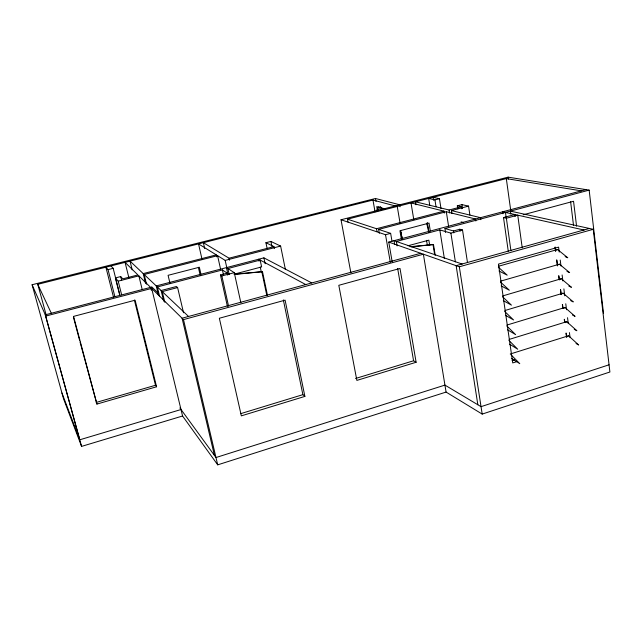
<?xml version="1.0" encoding="UTF-8"?>
<svg xmlns="http://www.w3.org/2000/svg" width="642" height="642" viewBox="0 0 642 642"><rect width="100%" height="100%" fill="white"/><g stroke="black" fill="none" stroke-linecap="round" stroke-linejoin="round"><path stroke-width="0.96" d="M563.861 308.481L564.021 307.983M565.666 322.645L565.891 322.083M567.456 336.697L568.09 335.886A8.258 4.013 71 0 1 568.547 335.766L578.651 344.979L576.026 343.518M560.233 279.591L560.835 278.909A8.354 4.165 72.9 0 1 561.285 278.732L571.46 287.311L568.82 286.059M378.002 210.825L380 206.652M376.477 211.066L378.499 206.885M558.516 264.785L558.981 264.376A8.386 4.197 73.4 0 1 559.439 264.191L569.623 272.601L566.982 271.405M562.199 293.699L562.673 293.322A8.33 4.125 72.4 0 1 563.122 293.169L573.282 301.909L570.65 300.6M556.71 250.059L557.12 249.722A8.418 4.237 73.9 0 1 557.569 249.521L567.777 257.763L565.129 256.623M411.458 246.905L433.486 244.53L435.228 255.331M564.158 307.839L564.495 307.622A8.306 4.093 71.9 0 1 564.944 307.478L575.088 316.386L572.455 315.021M234.563 274.471L262.49 271.67L267.433 295.159M566.043 321.955L566.3 321.811A8.282 4.053 71.5 0 1 566.75 321.682L576.877 330.742L574.245 329.33M128.922 277.89L125.07 262.377L137.918 274.945L122.758 278.829L120.688 276.574L115.375 277.93L118.2 281.148L138.849 275.859L151.681 288.418L182.569 416L217.71 464.848L446.086 392.077L482.19 414.09L609.9 372.007L593.248 229.306L510.382 211.106L510.791 214.067M609.057 364.8L481.035 406.659L444.938 385.104L215.985 457.529L179.872 407.911M517.492 361.414L512.725 362.923L498.473 264.103L558.588 247.122L559.214 252.089M512.196 360.387L514.098 359.785M512.34 360.451L514.242 359.857M510.27 353.999L568.547 335.766M509.146 339.425L566.75 321.682M240.614 413.681L302.88 394.661L304.894 396.395L241.344 415.856L219.347 318.247L285.104 300.159L304.894 396.395M355.54 378.499L413.576 360.772L416.128 362.265L400.006 268.468L338.807 285.305L356.864 380.409L416.128 362.265M507.068 325.021L564.944 307.478M400.086 206.764L399.749 204.79L375.482 198.498L32.1 284.735L63.55 398.826L81.582 446.399L182.569 416M504.973 310.503L563.122 293.161M61.953 393.016L79.769 439.794L181.044 409.524M502.863 295.866L561.285 278.732M96.156 402.454L155.516 385.264L156.576 386.773L96.926 404.083L80.049 342.042M500.736 281.108L559.439 264.191M498.569 266.229L557.569 249.521M392.166 261.784L388.747 242.082L459.327 266.783L593.248 229.306M589.396 228.464L456.133 265.668L477.841 404.749M32.1 284.735L45.831 316.041L151.681 288.418L183.492 319.612L423.383 254.208L446.086 392.077M420.743 253.285L182.079 318.223L214.436 455.411M445.572 232.476L444.946 228.528L453.485 230.951L459.841 229.25L462.513 229.988L467.496 262.594M508.255 251.183L503.513 217.558L514.852 214.524L515.117 216.49M397.101 245.91L396.339 241.48L439.81 229.9L450.901 233.102L462.513 229.988M503.513 217.558L506.369 218.224L517.749 215.174L522.227 247.876M523.198 214.789L573.547 201.267L576.564 226.161M407.991 245.766L428.848 240.164L429.65 245.1M388.747 242.082L586.042 189.623M444.946 228.528L589.163 190.128L603.528 313.4M234.121 274.174L261.623 266.928L260.162 260.082L227.87 268.541L229.194 274.567M183.532 312.766L177.609 287.56L162.249 291.596L164.817 302.294M227.677 275.121L227.244 273.163L220.423 274.945L221.859 275.932L234.282 272.665L240.87 302.831M350.893 272.89L341.022 219.765L385.513 234.707L390.641 233.359L391.997 241.24M457.778 208.802L457.321 205.841L461.983 204.621L468.556 206.122L469.896 215.046M79.769 439.794L45.301 314.829L150.621 287.375L151.327 290.296M311.771 282.937L263.902 257.851L156.247 285.915L158.582 295.625M348.012 222.108L347.474 219.171L376.517 228.721L443.951 211.146L444.256 213.112M415.992 204.766L415.502 201.797L449.087 209.998L461.413 206.788L461.71 208.762M227.244 273.163L222.405 269.961L157.338 286.95L159.665 296.62M379.318 233.351L378.62 229.403L446.31 211.732L475.529 219.01L475.826 220.984M451.928 213.545L451.47 210.584L468.556 206.122M146.52 284.165L144.169 274.495L217.582 255.677L225.182 260.395L280.618 246.071L285.417 269.616M204.694 248.518L203.378 242.692L229.05 258.204L273.949 246.616L274.351 248.574M341.022 219.765L508.127 177.152L589.163 190.128M347.474 219.171L506.313 178.604L581.387 190.867M132.18 269.849L130.029 261.133L143.206 273.588L216.298 254.874L216.731 256.824M267.144 248.598L265.916 242.716L270.892 241.44L280.618 246.071M429.771 205.344L428.663 198.442L434.939 199.887L439.449 198.731L441.006 208.61M46.2 315.094L37.766 284.326L372.97 200.047L397.246 206.459L400.078 223.199M113.482 297.11L105.89 267.2L108.041 269.624L113.177 268.324L119.749 294.437M409.917 246.697L433.486 244.53M234.218 274.142L262.49 271.67M584.092 230.029L502.67 211.796L502.951 213.778M439.449 198.731L433.125 197.303L433.591 200.256M457.321 205.841L461.413 206.788M451.47 210.584L480.529 217.678L480.818 219.652M443.951 211.146L411.024 202.944L413.785 219.628M461.1 221.883L463.026 222.389M385.072 208.899L376.75 206.596L377.44 210.544M378.62 229.403L390.641 233.359M462.216 264.055L394.019 240.678L394.702 244.618M265.916 242.716L273.949 246.616M499.027 271.02L507.18 275.153L498.353 267.168M501.177 285.891L509.323 290.208L500.503 282.063M305.761 284.567L258.622 259.232L259.039 261.198M503.304 300.641L511.441 305.143L502.59 296.789M505.414 315.27L513.552 319.957L504.7 311.442M507.509 329.771L515.638 334.642L506.803 325.976M216.298 254.874L198.538 243.904L202.061 259.464M509.587 344.16L517.709 349.208L508.881 340.396M511.642 358.437L519.763 363.653L510.944 354.689M234.282 272.665L226.441 267.618L227.934 274.423M177.609 287.56L176.398 286.517L161.118 290.521L163.67 301.17M144.169 274.495L188.555 316.466M157.924 292.872L151.592 286.733L152.298 289.638M110.962 265.924L113.177 268.324M37.766 284.326L51.32 313.256M45.301 314.829L81.582 446.399M96.926 404.083L73.565 316.394L135.117 300.199L156.576 386.773M73.405 317.108L79.544 340.124M108.041 269.624L114.902 296.724M120.688 276.574L121.659 280.466M118.2 281.148L121.619 294.758M115.375 277.93L119.757 295.304M134.379 300.063L155.516 385.264M138.849 275.859L142.171 289.406M143.206 273.588L145.573 283.299M169.929 283.09L168.092 275.314L199.349 267.233L200.906 274.062M183.492 319.612L217.71 464.848M198.37 267.353L200.143 275.113M220.423 274.945L227.388 306.274M222.405 269.961L223.488 274.856M217.582 255.677L220.615 269.343M221.859 275.932L228.576 306.178M229.05 258.204L229.483 260.162M225.182 260.395L226.907 268.204M261.888 272.08L266.839 295.601M260.259 267.008L261.31 271.991M263.902 257.851L265.138 263.734M283.347 299.902L302.88 394.661M270.892 241.44L271.903 246.343M372.97 200.047L375.04 211.804M376.517 228.721L377.031 231.666M381.412 207.47L381.749 209.444M385.513 234.707L390.328 262.337M380.57 206.804L381.091 209.765M375.482 198.498L375.995 201.452M397.647 268.444L413.576 360.772M401.226 232.187L401.563 234.169M401.9 236.144L402.237 238.118M400.584 230.446L402.077 239.265M401.443 239.61L399.942 230.759L429.033 223.103L430.309 230.984M427.371 222.702L428.96 232.524M427.091 222.975L428.527 231.826M426.906 223.432L427.379 226.377M426.545 240.365L427.347 245.284M433.085 244.915L434.674 254.754M439.81 229.9L444.36 258.509M434.939 199.887L436.038 206.812M446.31 211.732L448.63 226.538M459.327 266.783L482.19 414.09M453.485 230.951L453.79 232.918M449.087 209.998L449.544 212.975M450.901 233.102L455.387 261.84M459.841 229.25L460.145 231.232M461.983 204.621L462.585 208.578M506.369 218.224L510.928 250.749M505.455 212.414L506.145 217.357M508.127 177.152L508.4 179.126M506.313 178.604L510.695 210.175M555.186 247.186L555.691 251.142M556.831 260.042L557.465 264.986M558.853 275.859L559.359 279.816M560.618 289.694L561.252 294.638M562.52 304.525L563.026 308.481M564.414 319.355L564.791 322.324M566.18 333.198L566.685 337.154M555.033 247.146L555.539 251.102M556.678 259.994L557.433 265.924M558.701 275.811L559.206 279.76M560.466 289.646L561.1 294.59M562.36 304.477L562.865 308.425M564.262 319.299L564.639 322.26M566.027 333.134L566.533 337.09M560.225 260.042L560.98 266.005M562.119 274.953L562.873 280.915M563.885 288.868L564.767 295.818M565.771 303.77L566.533 309.733M567.536 317.686L568.298 323.648M569.43 332.596L570.064 337.564M570.618 201.7L573.523 225.486"/></g></svg>
